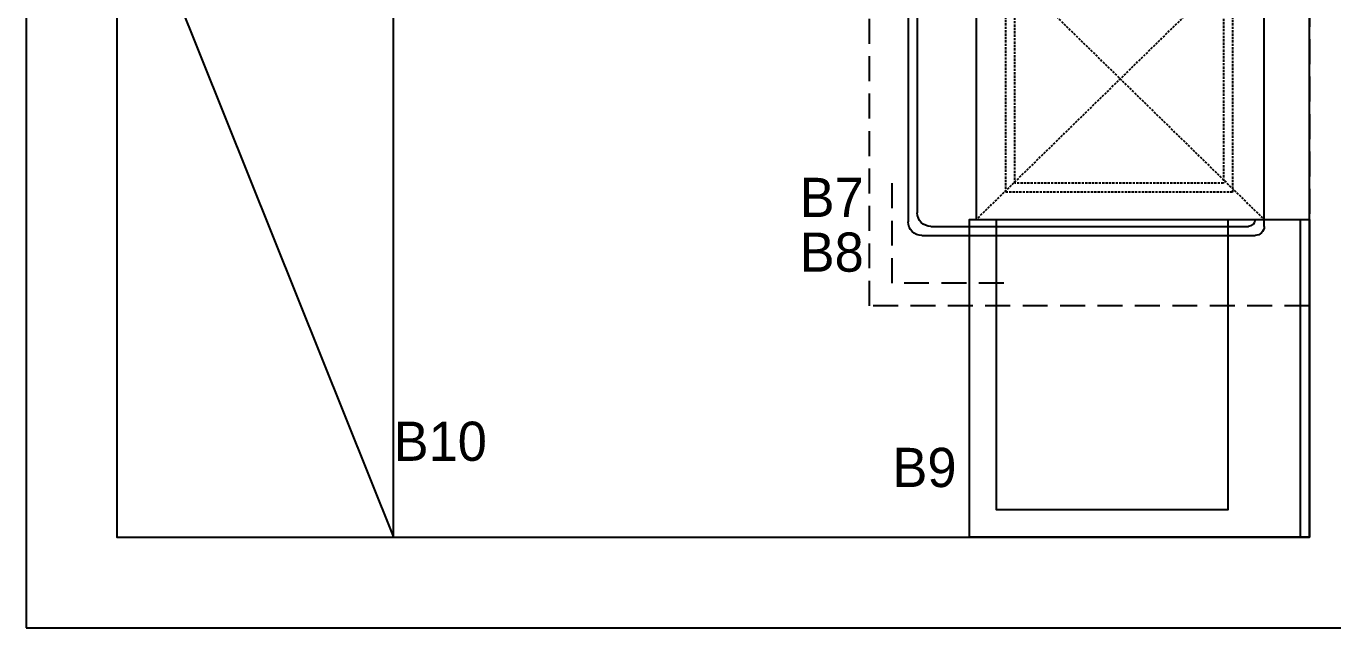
# Model space of a CAD drawing. Header units: millimetres. Extents: x 11489 to 12006, y 36725 to 37730.
# Drawn here: x 11489.3 to 11777.5, y 36725.4 to 36858.1 of the extents above; entities that cross this region are included whole.
import ezdxf
from ezdxf.enums import TextEntityAlignment as Align

# ---------------------------------------------------------------- set-up
doc = ezdxf.new("R2010")
doc.units = ezdxf.units.MM
doc.linetypes.add('DASHED', pattern=[0.75, 0.5, -0.25])
doc.linetypes.add('HIDDENX2', pattern=[0.75, 0.5, -0.25])
doc.layers.add('S2000-002 Çizgi', color=7, linetype='Continuous')
doc.styles.add('TAKSİM', font='GOTHIC.TTF', dxfattribs={"height": 7})

# ---------------------------------------------------------------- blocks, each defined once
blk = doc.blocks.new('A$C7ED97EAE')
at = {"layer": 'S2000-002 Çizgi'}
for p, q in [((3.5, 88.5), (65.5, 88.5)), ((3.5, 15), (3.5, 88.5)), ((65.5, 88.5), (65.5, 15)), ((2, 78.5), (3.5, 78.5)), ((3.5, 78.5), (65.5, 78.5)), ((65.5, 78.5), (67, 78.5)), ((0, 3), (0, 76.5)), ((2, 5), (2, 75)), ((3.5, 76.5), (3.5, 76.5)), ((65.5, 76.5), (65.5, 76.5)), ((67, 75), (67, 5)), ((69, 76.5), (69, 3)), ((65.5, 15), (3.5, 15)), ((67, 15), (65.5, 15)), ((66, 0), (3, 0)), ((64, 2), (5, 2))]:
    blk.add_line(p, q, dxfattribs=at)
at = {"layer": 'S2000-002 Çizgi', "linetype": 'DASHED'}
for p, q in [((65.5, 78.5), (3.5, 15)), ((65.5, 15), (3.5, 78.5))]:
    blk.add_line(p, q, dxfattribs=at)
for points in [[(9.5, 21.5), (59.5, 21.5), (59.5, 71.5), (9.5, 71.5)], [(11.5, 23.5), (57.5, 23.5), (57.5, 69.5), (11.5, 69.5)]]:
    blk.add_lwpolyline(points, close=True, dxfattribs=at)
at = {"layer": 'S2000-002 Çizgi'}
for centre, radius, start, end in [((2, 76.5), 2, 90, 180), ((67, 76.5), 2, 0, 90), ((3.5, 75), 1.5, 90, 180), ((65.5, 75), 1.5, 0, 90), ((3, 3), 3, 180, 270), ((5, 5), 3, 180, 270), ((64, 5), 3, 270, 0), ((66, 3), 3, 270, 0)]:
    blk.add_arc(centre, radius, start, end, dxfattribs=at)
blk = doc.blocks.new('A$Cbd083077')
blk.add_lwpolyline([(0, 2), (70, 2), (70, 0), (0, 0)], close=True)
at = {"layer": 'S2000-002 Çizgi'}
for points in [[(70, 0), (0, 0), (0, 75), (70, 75)], [(70, 18), (6, 18), (6, 69), (70, 69)]]:
    blk.add_lwpolyline(points, close=True, dxfattribs=at)

msp = doc.modelspace()

# ---------------------------------------------------------------- linework, layer by layer
for p, q in [((11489.34, 37730.45), (11489.34, 36725.45)), ((11509.34, 37710.45), (11509.34, 36745.45)), ((11772.34, 36745.45), (11772.34, 37095.45)), ((11509.34, 36897.45), (11570.34, 36745.45)), ((11509.34, 36745.45), (11772.34, 36745.45)), ((11489.34, 36725.45), (11792.34, 36725.45))]:
    msp.add_line(p, q)
msp.add_lwpolyline([(11509.34, 36897.45), (11509.34, 36745.45), (11570.34, 36745.45), (11570.34, 36897.45)], close=True)
at = {"layer": 'S2000-002 Çizgi', "linetype": 'HIDDENX2', "ltscale": 11}
msp.add_lwpolyline([(11675.34, 36796.45), (11675.34, 36896.45), (11772.34, 36896.45), (11772.34, 36796.45)], close=True, dxfattribs=at)
msp.add_lwpolyline([(11704.92, 36801.45), (11680.34, 36801.45), (11680.34, 36826.03)], dxfattribs=at)

# ---------------------------------------------------------------- block references
at = {"rotation": 90}
msp.add_blockref('A$Cbd083077', (11772.34, 36745.45), dxfattribs=at)
at = {"layer": 'S2000-002 Çizgi', "xscale": -1, "rotation": 270}
msp.add_blockref('A$C7ED97EAE', (11683.84, 36811.95), dxfattribs=at)

# ---------------------------------------------------------------- texts
at = {"style": 'TAKSİM'}
for s, p in [('B7', (11666.97, 36816.01)), ('B8', (11666.97, 36803.95)), ('B10', (11580.66, 36762.26)), ('B9', (11687.43, 36756.49))]:
    msp.add_text(s, height=8.64, dxfattribs=at).set_placement(p, align=Align.CENTER)

doc.saveas('drawing.dxf')
